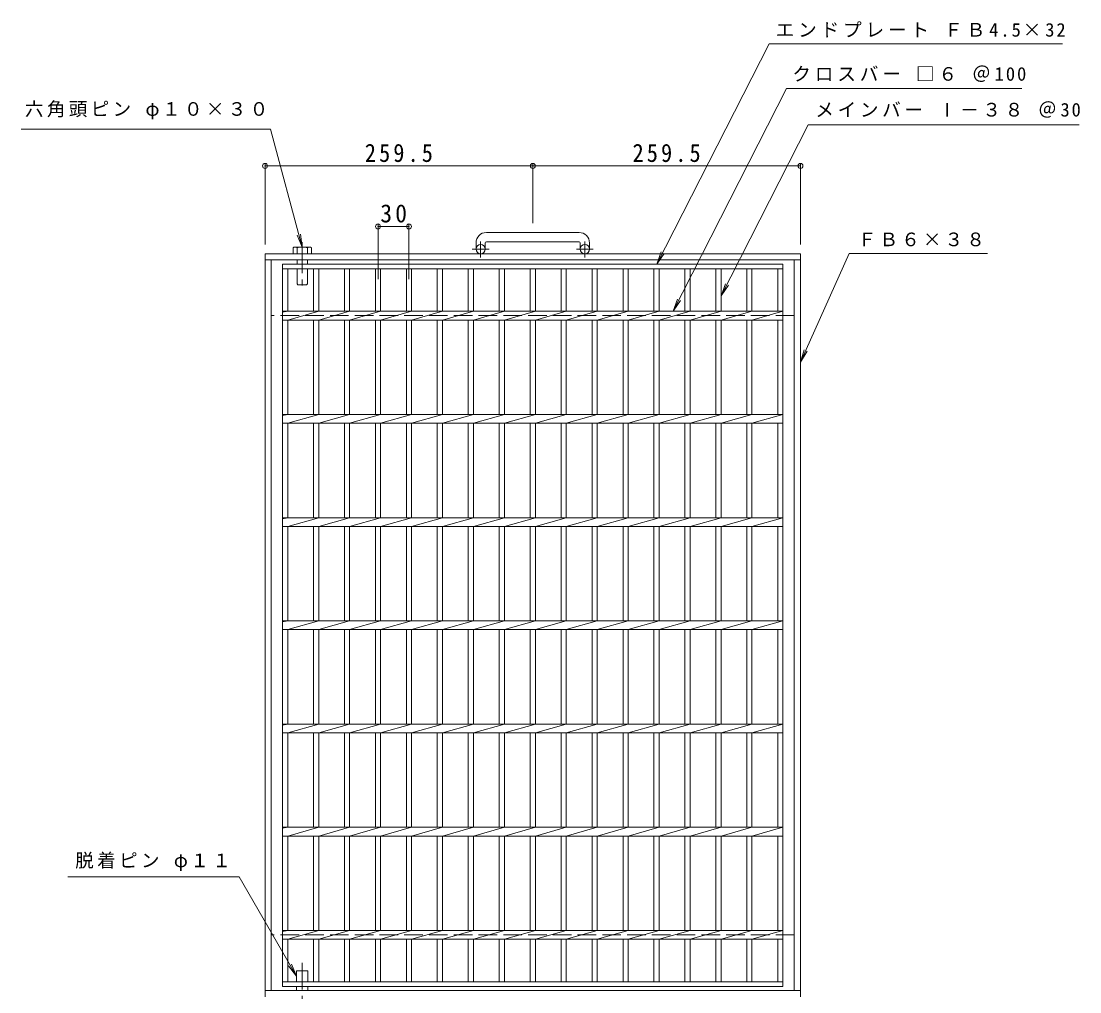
# Model space of a CAD drawing. Units: millimetres, scale not verified. Extents: x -1088 to 1060, y -823 to 790.
# Drawn here: x -1088 to -62, y -151 to 790 of the extents above; entities that cross this region are included whole.
import ezdxf

# ---------------------------------------------------------------- set-up
doc = ezdxf.new("R2010")
doc.units = ezdxf.units.MM
doc.header["$LTSCALE"] = 6
doc.header["$PDMODE"] = 32
doc.header["$PDSIZE"] = 4.8
doc.linetypes.add('CHAIN1', pattern=[8, 5, -1, 1, -1])
doc.linetypes.add('DASHED3', pattern=[4, 3, -1])
for name, color, linetype, lineweight in [('A-1', 2, 'Continuous', 9), ('A-2', 3, 'Continuous', 9), ('A-4', 7, 'Continuous', 9), ('A-5', 7, 'Continuous', 9), ('A-9', 4, 'Continuous', 9)]:
    doc.layers.add(name, color=color, linetype=linetype, lineweight=lineweight)
doc.styles.add('ＭＳ ゴシック', font='')
doc.styles.get('ＭＳ ゴシック').set_extended_font_data('MS Gothic')

msp = doc.modelspace()

# ---------------------------------------------------------------- linework, layer by layer
at = {"layer": 'A-1'}
for p, q in [((-547.121, 585.134), (-637.121, 585.134)), ((-647.121, 575.134), (-647.121, 569.034)), ((-638.121, 575.134), (-638.121, 569.034)), ((-637.121, 576.134), (-547.121, 576.134)), ((-546.121, 575.134), (-546.121, 569.034)), ((-537.121, 575.134), (-537.121, 569.034)), ((-332.621, 564.534), (-851.621, 564.534)), ((-851.621, -155.466), (-851.621, 564.534)), ((-332.621, -155.466), (-332.621, 564.534)), ((-332.621, 558.534), (-851.621, 558.534)), ((-845.621, -149.466), (-845.621, 558.534)), ((-338.621, -149.466), (-338.621, 558.534)), ((-332.621, -149.466), (-851.621, -149.466))]:
    msp.add_line(p, q, dxfattribs=at)
at = {"layer": 'A-1', "linetype": 'CHAIN1'}
for p, q in [((-642.621, 560.927), (-642.621, 576.524)), ((-541.621, 560.927), (-541.621, 576.524)), ((-634.458, 569.034), (-650.865, 569.034)), ((-533.458, 569.034), (-549.865, 569.034))]:
    msp.add_line(p, q, dxfattribs=at)
at = {"layer": 'A-1', "linetype": 'DASHED3'}
for p, q in [((-338.621, 504.534), (-845.621, 504.534)), ((-338.621, -95.466), (-845.621, -95.466))]:
    msp.add_line(p, q, dxfattribs=at)
at = {"layer": 'A-1'}
for centre in [(-642.621, 569.034), (-541.621, 569.034)]:
    msp.add_circle(centre, 4.5, dxfattribs=at)
for centre, radius, start, end in [((-637.121, 575.134), 10, 90, 180), ((-547.121, 575.134), 10, 0, 90), ((-637.121, 575.134), 1, 90, 180), ((-547.121, 575.134), 1, 0, 90)]:
    msp.add_arc(centre, radius, start, end, dxfattribs=at)
at = {"layer": 'A-2'}
for p, q in [((-834.621, 554.534), (-349.621, 554.534)), ((-834.621, -145.466), (-834.621, 554.534)), ((-834.621, 550.034), (-349.621, 550.034)), ((-829.621, 508.774), (-829.621, 550.034)), ((-804.62, 550.034), (-804.62, 508.774)), ((-799.621, 550.034), (-799.621, 508.774)), ((-774.621, 550.034), (-774.621, 508.774)), ((-769.621, 550.034), (-769.621, 508.774)), ((-744.621, 550.034), (-744.621, 508.774)), ((-739.621, 550.034), (-739.621, 508.774)), ((-714.621, 550.034), (-714.621, 508.774)), ((-709.621, 550.034), (-709.621, 508.774)), ((-684.621, 550.034), (-684.621, 508.774)), ((-679.621, 550.034), (-679.621, 508.774)), ((-654.62, 550.034), (-654.62, 508.774)), ((-649.621, 550.034), (-649.621, 508.774)), ((-624.621, 550.034), (-624.621, 508.774)), ((-619.621, 550.034), (-619.621, 508.774)), ((-594.621, 550.034), (-594.621, 508.774)), ((-589.621, 550.034), (-589.621, 508.774)), ((-564.621, 550.034), (-564.621, 508.774)), ((-559.621, 550.034), (-559.621, 508.774)), ((-534.621, 550.034), (-534.621, 508.774)), ((-529.621, 550.034), (-529.621, 508.774)), ((-504.621, 550.034), (-504.621, 508.774)), ((-499.621, 550.034), (-499.621, 508.774)), ((-474.621, 550.034), (-474.621, 508.774)), ((-469.621, 550.034), (-469.621, 508.774)), ((-444.621, 550.034), (-444.621, 508.774)), ((-439.622, 550.034), (-439.622, 508.774)), ((-414.622, 550.034), (-414.622, 508.774)), ((-409.622, 550.034), (-409.622, 508.774)), ((-384.623, 550.034), (-384.623, 508.774)), ((-379.623, 550.034), (-379.623, 508.774)), ((-354.621, 550.034), (-354.621, 508.774)), ((-834.621, 508.774), (-349.621, 508.774)), ((-829.621, 508.774), (-834.621, 507.774)), ((-799.621, 508.774), (-829.621, 500.294)), ((-769.621, 508.774), (-799.621, 500.294)), ((-739.621, 508.774), (-769.621, 500.294)), ((-709.621, 508.774), (-739.621, 500.294)), ((-679.621, 508.774), (-709.621, 500.294)), ((-649.621, 508.774), (-679.621, 500.294)), ((-619.621, 508.774), (-649.621, 500.294)), ((-589.621, 508.774), (-619.621, 500.294)), ((-559.621, 508.774), (-589.621, 500.294)), ((-529.621, 508.774), (-559.621, 500.294)), ((-499.621, 508.774), (-529.621, 500.294)), ((-469.621, 508.774), (-499.621, 500.294)), ((-439.622, 508.774), (-469.621, 500.294)), ((-409.622, 508.774), (-439.622, 500.294)), ((-379.623, 508.774), (-409.622, 500.294)), ((-349.621, 508.774), (-379.621, 500.294)), ((-834.621, 500.294), (-349.621, 500.294)), ((-829.621, 408.774), (-829.621, 500.294)), ((-804.62, 500.294), (-804.62, 408.774)), ((-799.621, 500.294), (-799.621, 408.774)), ((-774.621, 500.294), (-774.621, 408.774)), ((-769.621, 500.294), (-769.621, 408.774)), ((-744.621, 500.294), (-744.621, 408.774)), ((-739.621, 500.294), (-739.621, 408.774)), ((-714.621, 500.294), (-714.621, 408.774)), ((-709.621, 500.294), (-709.621, 408.774)), ((-684.621, 500.294), (-684.621, 408.774)), ((-679.621, 500.294), (-679.621, 408.774)), ((-654.62, 500.294), (-654.62, 408.774)), ((-649.621, 500.294), (-649.621, 408.774)), ((-624.621, 500.294), (-624.621, 408.774)), ((-619.621, 500.294), (-619.621, 408.774)), ((-594.621, 500.294), (-594.621, 408.774)), ((-589.621, 500.294), (-589.621, 408.774)), ((-564.621, 500.294), (-564.621, 408.774)), ((-559.621, 500.294), (-559.621, 408.774)), ((-534.621, 500.294), (-534.621, 408.774)), ((-529.621, 500.294), (-529.621, 408.774)), ((-504.621, 500.294), (-504.621, 408.774)), ((-499.621, 500.294), (-499.621, 408.774)), ((-474.621, 500.294), (-474.621, 408.774)), ((-469.621, 500.294), (-469.621, 408.774)), ((-444.621, 500.294), (-444.621, 408.774)), ((-439.622, 500.294), (-439.622, 408.774)), ((-414.622, 500.294), (-414.622, 408.774)), ((-409.622, 500.294), (-409.622, 408.774)), ((-384.623, 500.294), (-384.623, 408.774)), ((-379.623, 500.294), (-379.623, 408.774)), ((-354.621, 500.294), (-354.621, 408.774)), ((-829.621, 408.774), (-834.621, 407.774)), ((-834.621, 408.774), (-349.621, 408.774)), ((-834.621, 400.294), (-349.621, 400.294)), ((-799.621, 408.774), (-829.621, 400.294)), ((-829.621, 308.774), (-829.621, 400.294)), ((-804.62, 400.294), (-804.62, 308.774)), ((-769.621, 408.774), (-799.621, 400.294)), ((-799.621, 400.294), (-799.621, 308.774)), ((-774.621, 400.294), (-774.621, 308.774)), ((-739.621, 408.774), (-769.621, 400.294)), ((-769.621, 400.294), (-769.621, 308.774)), ((-744.621, 400.294), (-744.621, 308.774)), ((-709.621, 408.774), (-739.621, 400.294)), ((-739.621, 400.294), (-739.621, 308.774)), ((-714.621, 400.294), (-714.621, 308.774)), ((-679.621, 408.774), (-709.621, 400.294)), ((-709.621, 400.294), (-709.621, 308.774)), ((-684.621, 400.294), (-684.621, 308.774)), ((-649.621, 408.774), (-679.621, 400.294)), ((-679.621, 400.294), (-679.621, 308.774)), ((-654.62, 400.294), (-654.62, 308.774)), ((-619.621, 408.774), (-649.621, 400.294)), ((-649.621, 400.294), (-649.621, 308.774)), ((-624.621, 400.294), (-624.621, 308.774)), ((-589.621, 408.774), (-619.621, 400.294)), ((-619.621, 400.294), (-619.621, 308.774)), ((-594.621, 400.294), (-594.621, 308.774)), ((-559.621, 408.774), (-589.621, 400.294)), ((-589.621, 400.294), (-589.621, 308.774)), ((-564.621, 400.294), (-564.621, 308.774)), ((-529.621, 408.774), (-559.621, 400.294)), ((-559.621, 400.294), (-559.621, 308.774)), ((-534.621, 400.294), (-534.621, 308.774)), ((-499.621, 408.774), (-529.621, 400.294)), ((-529.621, 400.294), (-529.621, 308.774)), ((-504.621, 400.294), (-504.621, 308.774)), ((-469.621, 408.774), (-499.621, 400.294)), ((-499.621, 400.294), (-499.621, 308.774)), ((-474.621, 400.294), (-474.621, 308.774)), ((-439.622, 408.774), (-469.621, 400.294)), ((-469.621, 400.294), (-469.621, 308.774)), ((-444.621, 400.294), (-444.621, 308.774)), ((-409.622, 408.774), (-439.622, 400.294)), ((-439.622, 400.294), (-439.622, 308.774)), ((-414.622, 400.294), (-414.622, 308.774)), ((-379.623, 408.774), (-409.622, 400.294)), ((-409.622, 400.294), (-409.622, 308.774)), ((-384.623, 400.294), (-384.623, 308.774)), ((-379.623, 400.294), (-379.623, 308.774)), ((-349.621, 408.774), (-379.621, 400.294)), ((-354.621, 400.294), (-354.621, 308.774)), ((-834.621, 308.774), (-349.621, 308.774)), ((-829.621, 308.774), (-834.621, 307.774)), ((-799.621, 308.774), (-829.621, 300.294)), ((-769.621, 308.774), (-799.621, 300.294)), ((-739.621, 308.774), (-769.621, 300.294)), ((-709.621, 308.774), (-739.621, 300.294)), ((-679.621, 308.774), (-709.621, 300.294)), ((-649.621, 308.774), (-679.621, 300.294)), ((-619.621, 308.774), (-649.621, 300.294)), ((-589.621, 308.774), (-619.621, 300.294)), ((-559.621, 308.774), (-589.621, 300.294)), ((-529.621, 308.774), (-559.621, 300.294)), ((-499.621, 308.774), (-529.621, 300.294)), ((-469.621, 308.774), (-499.621, 300.294)), ((-439.622, 308.774), (-469.621, 300.294)), ((-409.622, 308.774), (-439.622, 300.294)), ((-379.623, 308.774), (-409.622, 300.294)), ((-349.621, 308.774), (-379.621, 300.294)), ((-834.621, 300.294), (-349.621, 300.294)), ((-829.621, 208.774), (-829.621, 300.294)), ((-804.62, 300.294), (-804.62, 208.774)), ((-799.621, 300.294), (-799.621, 208.774)), ((-774.621, 300.294), (-774.621, 208.774)), ((-769.621, 300.294), (-769.621, 208.774)), ((-744.621, 300.294), (-744.621, 208.774)), ((-739.621, 300.294), (-739.621, 208.774)), ((-714.621, 300.294), (-714.621, 208.774)), ((-709.621, 300.294), (-709.621, 208.774)), ((-684.621, 300.294), (-684.621, 208.774)), ((-679.621, 300.294), (-679.621, 208.774)), ((-654.62, 300.294), (-654.62, 208.774)), ((-649.621, 300.294), (-649.621, 208.774)), ((-624.621, 300.294), (-624.621, 208.774)), ((-619.621, 300.294), (-619.621, 208.774)), ((-594.621, 300.294), (-594.621, 208.774)), ((-589.621, 300.294), (-589.621, 208.774)), ((-564.621, 300.294), (-564.621, 208.774)), ((-559.621, 300.294), (-559.621, 208.774)), ((-534.621, 300.294), (-534.621, 208.774)), ((-529.621, 300.294), (-529.621, 208.774)), ((-504.621, 300.294), (-504.621, 208.774)), ((-499.621, 300.294), (-499.621, 208.774)), ((-474.621, 300.294), (-474.621, 208.774)), ((-469.621, 300.294), (-469.621, 208.774)), ((-444.621, 300.294), (-444.621, 208.774)), ((-439.622, 300.294), (-439.622, 208.774)), ((-414.622, 300.294), (-414.622, 208.774)), ((-409.622, 300.294), (-409.622, 208.774)), ((-384.623, 300.294), (-384.623, 208.774)), ((-379.623, 300.294), (-379.623, 208.774)), ((-354.621, 300.294), (-354.621, 208.774)), ((-834.621, 208.774), (-349.621, 208.774)), ((-829.621, 208.774), (-834.621, 207.774)), ((-799.621, 208.774), (-829.621, 200.294)), ((-769.621, 208.774), (-799.621, 200.294)), ((-739.621, 208.774), (-769.621, 200.294)), ((-709.621, 208.774), (-739.621, 200.294)), ((-679.621, 208.774), (-709.621, 200.294)), ((-649.621, 208.774), (-679.621, 200.294)), ((-619.621, 208.774), (-649.621, 200.294)), ((-589.621, 208.774), (-619.621, 200.294)), ((-559.621, 208.774), (-589.621, 200.294)), ((-529.621, 208.774), (-559.621, 200.294)), ((-499.621, 208.774), (-529.621, 200.294)), ((-469.621, 208.774), (-499.621, 200.294)), ((-439.622, 208.774), (-469.621, 200.294)), ((-409.622, 208.774), (-439.622, 200.294)), ((-379.623, 208.774), (-409.622, 200.294)), ((-349.621, 208.774), (-379.621, 200.294)), ((-834.621, 200.294), (-349.621, 200.294)), ((-829.621, 108.774), (-829.621, 200.294)), ((-804.62, 200.294), (-804.62, 108.774)), ((-799.621, 200.294), (-799.621, 108.774)), ((-774.621, 200.294), (-774.621, 108.774)), ((-769.621, 200.294), (-769.621, 108.774)), ((-744.621, 200.294), (-744.621, 108.774)), ((-739.621, 200.294), (-739.621, 108.774)), ((-714.621, 200.294), (-714.621, 108.774)), ((-709.621, 200.294), (-709.621, 108.774)), ((-684.621, 200.294), (-684.621, 108.774)), ((-679.621, 200.294), (-679.621, 108.774)), ((-654.62, 200.294), (-654.62, 108.774)), ((-649.621, 200.294), (-649.621, 108.774)), ((-624.621, 200.294), (-624.621, 108.774)), ((-619.621, 200.294), (-619.621, 108.774)), ((-594.621, 200.294), (-594.621, 108.774)), ((-589.621, 200.294), (-589.621, 108.774)), ((-564.621, 200.294), (-564.621, 108.774)), ((-559.621, 200.294), (-559.621, 108.774)), ((-534.621, 200.294), (-534.621, 108.774)), ((-529.621, 200.294), (-529.621, 108.774)), ((-504.621, 200.294), (-504.621, 108.774)), ((-499.621, 200.294), (-499.621, 108.774)), ((-474.621, 200.294), (-474.621, 108.774)), ((-469.621, 200.294), (-469.621, 108.774)), ((-444.621, 200.294), (-444.621, 108.774)), ((-439.622, 200.294), (-439.622, 108.774)), ((-414.622, 200.294), (-414.622, 108.774)), ((-409.622, 200.294), (-409.622, 108.774)), ((-384.623, 200.294), (-384.623, 108.774)), ((-379.623, 200.294), (-379.623, 108.774)), ((-354.621, 200.294), (-354.621, 108.774)), ((-834.621, 108.774), (-349.621, 108.774)), ((-829.621, 108.774), (-834.621, 107.774)), ((-799.621, 108.774), (-829.621, 100.294)), ((-769.621, 108.774), (-799.621, 100.294)), ((-739.621, 108.774), (-769.621, 100.294)), ((-709.621, 108.774), (-739.621, 100.294)), ((-679.621, 108.774), (-709.621, 100.294)), ((-649.621, 108.774), (-679.621, 100.294)), ((-619.621, 108.774), (-649.621, 100.294)), ((-589.621, 108.774), (-619.621, 100.294)), ((-559.621, 108.774), (-589.621, 100.294)), ((-529.621, 108.774), (-559.621, 100.294)), ((-499.621, 108.774), (-529.621, 100.294)), ((-469.621, 108.774), (-499.621, 100.294)), ((-439.622, 108.774), (-469.621, 100.294)), ((-409.622, 108.774), (-439.622, 100.294)), ((-379.623, 108.774), (-409.622, 100.294)), ((-349.621, 108.774), (-379.621, 100.294)), ((-834.621, 100.294), (-349.621, 100.294)), ((-829.621, 8.774), (-829.621, 100.294)), ((-804.62, 100.294), (-804.62, 8.774)), ((-799.621, 100.294), (-799.621, 8.774)), ((-774.621, 100.294), (-774.621, 8.774)), ((-769.621, 100.294), (-769.621, 8.774)), ((-744.621, 100.294), (-744.621, 8.774)), ((-739.621, 100.294), (-739.621, 8.774)), ((-714.621, 100.294), (-714.621, 8.774)), ((-709.621, 100.294), (-709.621, 8.774)), ((-684.621, 100.294), (-684.621, 8.774)), ((-679.621, 100.294), (-679.621, 8.774)), ((-654.62, 100.294), (-654.62, 8.774)), ((-649.621, 100.294), (-649.621, 8.774)), ((-624.621, 100.294), (-624.621, 8.774)), ((-619.621, 100.294), (-619.621, 8.774)), ((-594.621, 100.294), (-594.621, 8.774)), ((-589.621, 100.294), (-589.621, 8.774)), ((-564.621, 100.294), (-564.621, 8.774)), ((-559.621, 100.294), (-559.621, 8.774)), ((-534.621, 100.294), (-534.621, 8.774)), ((-529.621, 100.294), (-529.621, 8.774)), ((-504.621, 100.294), (-504.621, 8.774)), ((-499.621, 100.294), (-499.621, 8.774)), ((-474.621, 100.294), (-474.621, 8.774)), ((-469.621, 100.294), (-469.621, 8.774)), ((-444.621, 100.294), (-444.621, 8.774)), ((-439.622, 100.294), (-439.622, 8.774)), ((-414.622, 100.294), (-414.622, 8.774)), ((-409.622, 100.294), (-409.622, 8.774)), ((-384.623, 100.294), (-384.623, 8.774)), ((-379.623, 100.294), (-379.623, 8.774)), ((-354.621, 100.294), (-354.621, 8.774)), ((-834.621, 8.774), (-349.621, 8.774)), ((-829.621, 8.774), (-834.621, 7.774)), ((-834.621, 0.294), (-349.621, 0.294)), ((-799.621, 8.774), (-829.621, 0.294)), ((-829.621, -91.226), (-829.621, 0.294)), ((-804.62, 0.294), (-804.62, -91.226)), ((-769.621, 8.774), (-799.621, 0.294)), ((-799.621, 0.294), (-799.621, -91.226)), ((-774.621, 0.294), (-774.621, -91.226)), ((-739.621, 8.774), (-769.621, 0.294)), ((-769.621, 0.294), (-769.621, -91.226)), ((-744.621, 0.294), (-744.621, -91.226)), ((-709.621, 8.774), (-739.621, 0.294)), ((-739.621, 0.294), (-739.621, -91.226)), ((-714.621, 0.294), (-714.621, -91.226)), ((-679.621, 8.774), (-709.621, 0.294)), ((-709.621, 0.294), (-709.621, -91.226)), ((-684.621, 0.294), (-684.621, -91.226)), ((-649.621, 8.774), (-679.621, 0.294)), ((-679.621, 0.294), (-679.621, -91.226)), ((-654.62, 0.294), (-654.62, -91.226)), ((-619.621, 8.774), (-649.621, 0.294)), ((-649.621, 0.294), (-649.621, -91.226)), ((-624.621, 0.294), (-624.621, -91.226)), ((-589.621, 8.774), (-619.621, 0.294)), ((-619.621, 0.294), (-619.621, -91.226)), ((-594.621, 0.294), (-594.621, -91.226)), ((-559.621, 8.774), (-589.621, 0.294)), ((-589.621, 0.294), (-589.621, -91.226)), ((-564.621, 0.294), (-564.621, -91.226)), ((-529.621, 8.774), (-559.621, 0.294)), ((-559.621, 0.294), (-559.621, -91.226)), ((-534.621, 0.294), (-534.621, -91.226)), ((-499.621, 8.774), (-529.621, 0.294)), ((-529.621, 0.294), (-529.621, -91.226)), ((-504.621, 0.294), (-504.621, -91.226)), ((-469.621, 8.774), (-499.621, 0.294)), ((-499.621, 0.294), (-499.621, -91.226)), ((-474.621, 0.294), (-474.621, -91.226)), ((-439.622, 8.774), (-469.621, 0.294)), ((-469.621, 0.294), (-469.621, -91.226)), ((-444.621, 0.294), (-444.621, -91.226)), ((-409.622, 8.774), (-439.622, 0.294)), ((-439.622, 0.294), (-439.622, -91.226)), ((-414.622, 0.294), (-414.622, -91.226)), ((-379.623, 8.774), (-409.622, 0.294)), ((-409.622, 0.294), (-409.622, -91.226)), ((-384.623, 0.294), (-384.623, -91.226)), ((-379.623, 0.294), (-379.623, -91.226)), ((-349.621, 8.774), (-379.621, 0.294)), ((-354.621, 0.294), (-354.621, -91.226)), ((-834.621, -91.226), (-349.621, -91.226)), ((-829.621, -91.226), (-834.621, -92.226)), ((-799.621, -91.226), (-829.621, -99.706)), ((-769.621, -91.226), (-799.621, -99.706)), ((-739.621, -91.226), (-769.621, -99.706)), ((-709.621, -91.226), (-739.621, -99.706)), ((-679.621, -91.226), (-709.621, -99.706)), ((-649.621, -91.226), (-679.621, -99.706)), ((-619.621, -91.226), (-649.621, -99.706)), ((-589.621, -91.226), (-619.621, -99.706)), ((-559.621, -91.226), (-589.621, -99.706)), ((-529.621, -91.226), (-559.621, -99.706)), ((-499.621, -91.226), (-529.621, -99.706)), ((-469.621, -91.226), (-499.621, -99.706)), ((-439.622, -91.226), (-469.621, -99.706)), ((-409.622, -91.226), (-439.622, -99.706)), ((-379.623, -91.226), (-409.622, -99.706)), ((-349.621, -91.226), (-379.621, -99.706)), ((-834.621, -99.706), (-349.621, -99.706)), ((-829.621, -140.966), (-829.621, -99.706)), ((-804.62, -99.706), (-804.62, -140.966)), ((-799.621, -99.706), (-799.621, -140.966)), ((-774.621, -99.706), (-774.621, -140.966)), ((-769.621, -99.706), (-769.621, -140.966)), ((-744.621, -99.706), (-744.621, -140.966)), ((-739.621, -99.706), (-739.621, -140.966)), ((-714.621, -99.706), (-714.621, -140.966)), ((-709.621, -99.706), (-709.621, -140.966)), ((-684.621, -99.706), (-684.621, -140.966)), ((-679.621, -99.706), (-679.621, -140.966)), ((-654.62, -99.706), (-654.62, -140.966)), ((-649.621, -99.706), (-649.621, -140.966)), ((-624.621, -99.706), (-624.621, -140.966)), ((-619.621, -99.706), (-619.621, -140.966)), ((-594.621, -99.706), (-594.621, -140.966)), ((-589.621, -99.706), (-589.621, -140.966)), ((-564.621, -99.706), (-564.621, -140.966)), ((-559.621, -99.706), (-559.621, -140.966)), ((-534.621, -99.706), (-534.621, -140.966)), ((-529.621, -99.706), (-529.621, -140.966)), ((-504.621, -99.706), (-504.621, -140.966)), ((-499.621, -99.706), (-499.621, -140.966)), ((-474.621, -99.706), (-474.621, -140.966)), ((-469.621, -99.706), (-469.621, -140.966)), ((-444.621, -99.706), (-444.621, -140.966)), ((-439.622, -99.706), (-439.622, -140.966)), ((-414.622, -99.706), (-414.622, -140.966)), ((-409.622, -99.706), (-409.622, -140.966)), ((-384.623, -99.706), (-384.623, -140.966)), ((-379.623, -99.706), (-379.623, -140.966)), ((-354.621, -99.706), (-354.621, -140.966)), ((-349.621, -140.966), (-834.621, -140.966))]:
    msp.add_line(p, q, dxfattribs=at)
msp.add_lwpolyline([(-349.621, 554.534), (-349.621, -145.466), (-834.621, -145.466)], dxfattribs=at)
at = {"layer": 'A-4'}
for p, q in [((-851.621, 573.534), (-851.621, 651.395)), ((-851.621, 649.595), (-592.121, 649.595)), ((-592.121, 594.134), (-592.121, 651.395)), ((-592.121, 649.595), (-332.621, 649.595)), ((-332.621, 573.534), (-332.621, 651.395)), ((-742.121, 539.722), (-742.121, 592.775)), ((-742.121, 590.975), (-712.121, 590.975)), ((-712.121, 539.722), (-712.121, 592.775))]:
    msp.add_line(p, q, dxfattribs=at)
for p in [(-851.621, 649.595), (-592.121, 649.595), (-332.621, 649.595), (-742.121, 590.975), (-712.121, 590.975)]:
    msp.add_point(p, dxfattribs=at)
at = {"layer": 'A-5'}
for p, q in [((-363.032, 767.875), (-471.756, 554.534)), ((-363.032, 767.875), (-78.773, 767.875)), ((-346.041, 724.744), (-456.105, 508.774)), ((-346.041, 724.744), (-117.937, 724.744)), ((-325.129, 689.455), (-62.488, 689.455)), ((-1087.996, 685.134), (-846.221, 685.134)), ((-815.621, 570.934), (-846.221, 685.134)), ((-815.621, 570.934), (-820.405, 582.483)), ((-815.621, 570.934), (-817.253, 583.327)), ((-471.756, 554.534), (-467.583, 566.317)), ((-471.756, 554.534), (-464.675, 564.835)), ((-409.622, 523.66), (-402.542, 533.961)), ((-456.105, 508.774), (-451.931, 520.556)), ((-456.105, 508.774), (-449.024, 519.075)), ((-332.621, 459.452), (-329.051, 471.431)), ((-332.621, 459.452), (-326.072, 470.099)), ((-876.621, -39.336), (-1042.734, -39.336)), ((-821.121, -135.465), (-876.621, -39.336)), ((-821.121, -135.465), (-828.731, -125.548)), ((-821.121, -135.465), (-825.905, -123.916))]:
    msp.add_line(p, q, dxfattribs=at)
for points in [[(-325.129, 689.455), (-409.622, 523.66), (-405.449, 535.443)], [(-332.621, 459.452), (-285.541, 564.728), (-151.436, 564.728)]]:
    msp.add_lwpolyline(points, dxfattribs=at)
at = {"layer": 'A-9', "linetype": 'CHAIN1'}
for p, q in [((-815.621, 575.633), (-815.621, 531.001)), ((-815.621, -196.492), (-815.621, -122.568))]:
    msp.add_line(p, q, dxfattribs=at)
at = {"layer": 'A-9'}
for p, q in [((-824.506, 570.191), (-824.506, 564.534)), ((-822.564, 570.934), (-808.679, 570.934)), ((-820.621, 564.534), (-820.621, 570.191)), ((-810.621, 564.534), (-810.621, 570.191)), ((-806.736, 570.191), (-806.736, 564.534)), ((-820.621, 554.534), (-820.621, 558.534)), ((-810.621, 554.534), (-810.621, 558.534)), ((-820.621, 535.346), (-820.621, 550.034)), ((-810.621, 535.346), (-810.621, 550.034)), ((-819.809, 534.534), (-820.621, 535.346)), ((-811.433, 534.534), (-819.809, 534.534)), ((-811.433, 534.534), (-810.621, 535.346)), ((-810.121, -130.465), (-821.121, -130.465)), ((-821.121, -140.464), (-821.121, -130.465)), ((-810.121, -140.464), (-810.121, -130.465)), ((-821.121, -149.465), (-821.121, -145.465)), ((-810.121, -149.465), (-810.121, -145.465))]:
    msp.add_line(p, q, dxfattribs=at)
for centre, radius, start, end in [((-822.564, 568.024), 2.91, 48.12389, 131.8763), ((-815.621, 553.744), 17.19, 73.09029, 106.90971), ((-808.679, 568.024), 2.91, 48.1237, 131.87611)]:
    msp.add_arc(centre, radius, start, end, dxfattribs=at)

# ---------------------------------------------------------------- texts
at = {"layer": 'A-4', "color": 2, "char_height": 17.6, "attachment_point": 7, "style": 'ＭＳ ゴシック'}
for s, insert in [('\\T1.28;\\W0.9;259.5', (-754.871, 653.195)), ('\\T1.28;\\W0.9;259.5', (-495.371, 653.195)), ('\\T1.27;\\W0.95;30', (-739.871, 594.575))]:
    msp.add_mtext(s, dxfattribs=dict(at, insert=insert))
at = {"layer": 'A-5', "char_height": 13.2, "attachment_point": 7, "style": 'ＭＳ ゴシック'}
for s, insert in [('\\T1.21;エンドプレート\\~ＦＢ4.5×32', (-356.709, 774.127)), ('\\T1.21;クロスバー\\~□６\\~＠100', (-340.477, 730.942)), ('\\T1.18;六角頭ピン\\~φ１０×３０', (-1084.375, 694.617)), ('\\T1.2;メインバー\\~Ⅰ－３８\\~＠30', (-318.275, 696.234)), ('\\T1.17;ＦＢ６×３８', (-277.142, 571.601)), ('\\T1.18;脱着ピン\\~φ１１', (-1035.629, -33.493))]:
    msp.add_mtext(s, dxfattribs=dict(at, insert=insert))

doc.saveas('drawing.dxf')
